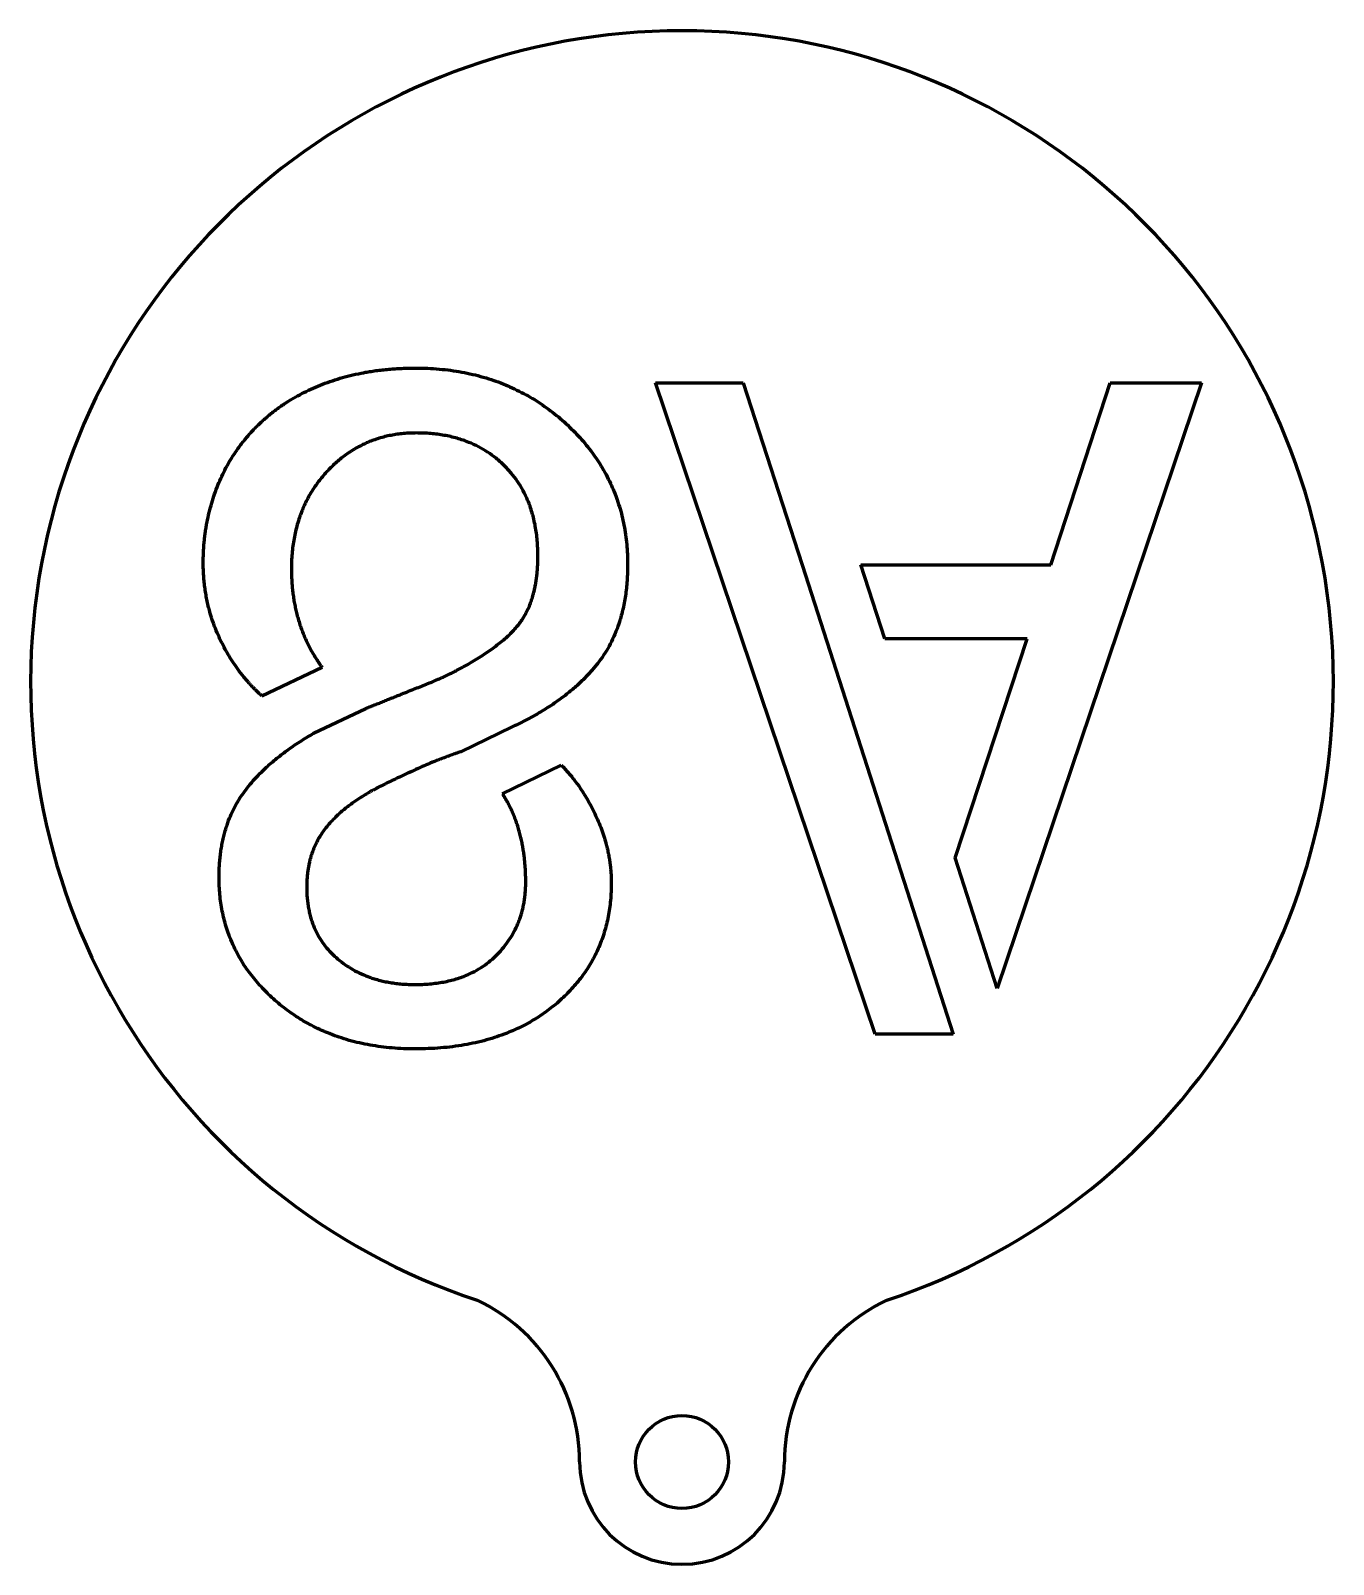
# Model space of a CAD drawing. Header units: millimetres. Extents: x 83.8 to 153.8, y 132.5 to 214.9.
import ezdxf

# ---------------------------------------------------------------- set-up
doc = ezdxf.new("R2010")
doc.units = ezdxf.units.MM
doc.linetypes.add('K5LT_BASIC', pattern=[0])
doc.layers.add('Системный слой', color=7, linetype='Continuous')

msp = doc.modelspace()

# ---------------------------------------------------------------- linework, layer by layer
at = {"layer": 'Системный слой', "color": 143, "linetype": 'K5LT_BASIC', "lineweight": 60, "true_color": 0x33acca}
for p, q in [((117.393, 196.006), (122.102, 196.006)), ((129.192, 161.006), (117.393, 196.006)), ((122.102, 196.006), (125.278, 186.221)), ((146.721, 196.006), (135.747, 163.455)), ((138.637, 186.221), (141.814, 196.006)), ((141.814, 196.006), (146.721, 196.006)), ((125.278, 186.221), (133.383, 161.006)), ((129.706, 182.25), (128.429, 186.221)), ((128.429, 186.221), (138.637, 186.221)), ((137.361, 182.25), (129.706, 182.25)), ((133.49, 170.476), (137.361, 182.25)), ((99.474, 180.713), (96.238, 179.176)), ((99.014, 177.173), (101.822, 178.506)), ((109.678, 177.514), (106.927, 176.181)), ((109.155, 173.926), (112.327, 175.464)), ((135.747, 163.455), (133.49, 170.476)), ((133.383, 161.006), (129.192, 161.006))]:
    msp.add_line(p, q, dxfattribs=at)
msp.add_circle((118.812, 138.013), 2.5, dxfattribs=at)
for centre, radius, start, end in [((118.812, 179.932), 35, 288.3177, 251.6823), ((103.693, 138.013), 9.619, 0, 64.64393), ((133.931, 138.013), 9.619, 115.35607, 180), ((118.812, 138.013), 5.5, 180, 0)]:
    msp.add_arc(centre, radius, start, end, dxfattribs=at)
for points in [[(96.093, 193.794), (97.596, 195.241), (101.879, 196.801), (104.488, 196.801)], [(104.488, 196.801), (109.366, 196.801), (115.89, 190.731), (115.89, 186.25)], [(93.086, 186.335), (93.086, 188.519), (94.618, 192.376), (96.093, 193.794)], [(104.545, 193.312), (101.652, 193.312), (97.823, 189.171), (97.823, 185.994)], [(111.068, 186.703), (111.068, 189.767), (107.495, 193.312), (104.545, 193.312)], [(106.956, 180.69), (109.366, 181.995), (111.068, 184.548), (111.068, 186.703)], [(115.89, 186.25), (115.89, 183.016), (112.742, 178.932), (109.678, 177.514)], [(101.822, 178.506), (103.495, 179.187), (106.161, 180.237), (106.956, 180.69)], [(93.937, 169.43), (93.937, 172.096), (96.433, 175.67), (99.014, 177.173)], [(106.927, 176.181), (105.708, 175.784), (102.701, 174.394), (101.992, 173.997)], [(101.992, 173.997), (100.319, 173.032), (98.645, 170.622), (98.645, 168.891)], [(104.488, 160.212), (99.893, 160.212), (93.937, 165.488), (93.937, 169.43)], [(104.46, 163.673), (107.268, 163.673), (110.416, 166.821), (110.416, 169.175)], [(115.011, 169.118), (115.011, 165.204), (109.253, 160.212), (104.488, 160.212)], [(98.645, 168.891), (98.645, 166.481), (101.907, 163.673), (104.46, 163.673)]]:
    msp.add_open_spline(points, degree=2, dxfattribs=at)
for points, knots in [([(96.238, 179.176), (95.283, 180.049), (93.086, 183.498), (93.086, 186.335)], [-1.44761, -1.44761, -1.44761, -1, 0, 0, 0]), ([(97.823, 185.994), (97.823, 183.583), (99.134, 181.176), (99.474, 180.713)], [-2, -2, -2, -1, -0.733023, -0.733023, -0.733023]), ([(112.327, 175.464), (113.08, 174.698), (115.011, 171.472), (115.011, 169.118)], [-1.403871, -1.403871, -1.403871, -1, 0, 0, 0]), ([(110.416, 169.175), (110.416, 171.302), (109.481, 173.448), (109.155, 173.926)], [-2, -2, -2, -1, -0.706651, -0.706651, -0.706651])]:
    msp.add_open_spline(points, degree=2, knots=knots, dxfattribs=at)

doc.saveas('drawing.dxf')
